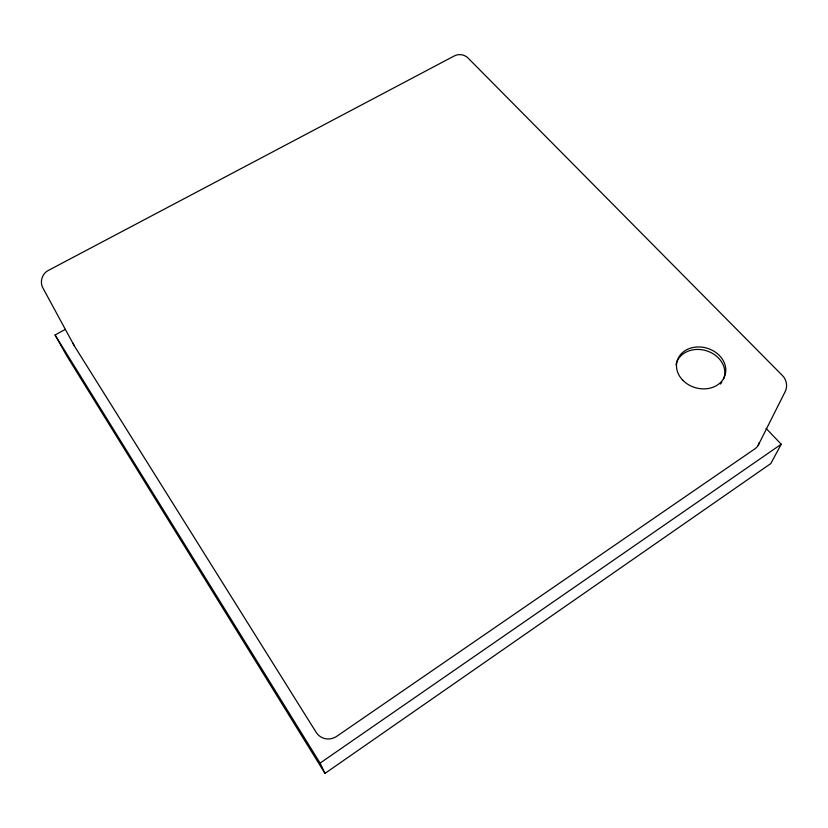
<?xml version="1.0" encoding="UTF-8"?>
<svg xmlns="http://www.w3.org/2000/svg" width="828" height="828" viewBox="0 0 828 828"><rect width="100%" height="100%" fill="white"/><g stroke="black" fill="none" stroke-linecap="round" stroke-linejoin="round"><path stroke-width="1.24" d="M758.189 445.329L784.872 392.234C787.904 386.893 786.786 379.752 782.408 375.498L468.224 58.198C464.684 54.462 458.681 53.52 454.168 56.004L48.531 270.342C41.917 273.499 39.33 282.483 43.263 288.651L74.189 345.669L316.151 732.325A15.401 14.718 -57.8 0 0 336.799 736.278L755.043 448.735A13.91 11.592 21.8 0 0 759.255 442.494M766.035 428.345L781.228 444.243L770.796 463.566L324.98 773.393L66.892 356.061L55.072 334.988L65.267 329.43M324.98 773.393L320.094 763.095L781.228 444.243M55.072 334.988L320.094 763.095M74.189 345.669A12.72 10.133 -22.5 0 1 73.164 343.216M721.892 382.112A24.892 20.534 16.4 0 1 720.381 384.057M676 364.837A24.892 20.534 16.4 0 1 706.087 350.658A24.892 20.534 16.4 0 1 723.589 378.913M682.748 380.187A24.975 20.586 16.3 0 0 724.562 376.492A24.975 20.586 16.3 0 0 696.079 347.056A24.975 20.586 16.3 0 0 682.748 380.187"/></g></svg>
